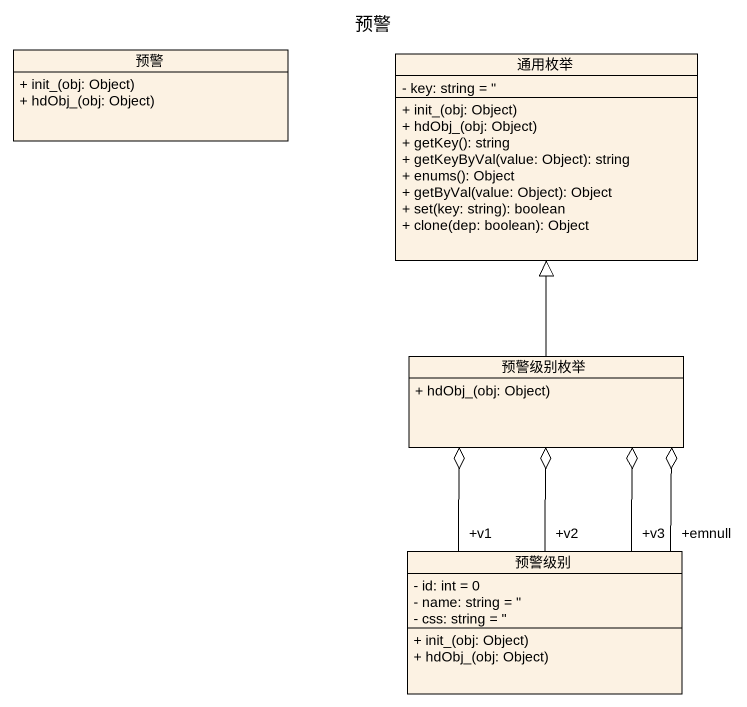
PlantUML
@startuml
title 预警
hide circle
hide empty members
skinparam classAttributeIconSize 0
class 预警 {
  + init_(obj: Object)
  + hdObj_(obj: Object)
}
class 通用枚举 {
  - key: string = ''
  + init_(obj: Object)
  + hdObj_(obj: Object)
  + getKey(): string
  + getKeyByVal(value: Object): string
  + enums(): Object
  + getByVal(value: Object): Object
  + set(key: string): boolean
  + clone(dep: boolean): Object
}
class 预警级别枚举 {
  + hdObj_(obj: Object)
}
class 预警级别 {
  - id: int = 0
  - name: string = ''
  - css: string = ''
  + init_(obj: Object)
  + hdObj_(obj: Object)
}
预警级别枚举 -up-|> 通用枚举
预警级别 "+emnull" -up-o 预警级别枚举
预警级别 "+v1" -up-o 预警级别枚举
预警级别 "+v3" -up-o 预警级别枚举
预警级别 "+v2" -up-o 预警级别枚举
@enduml
